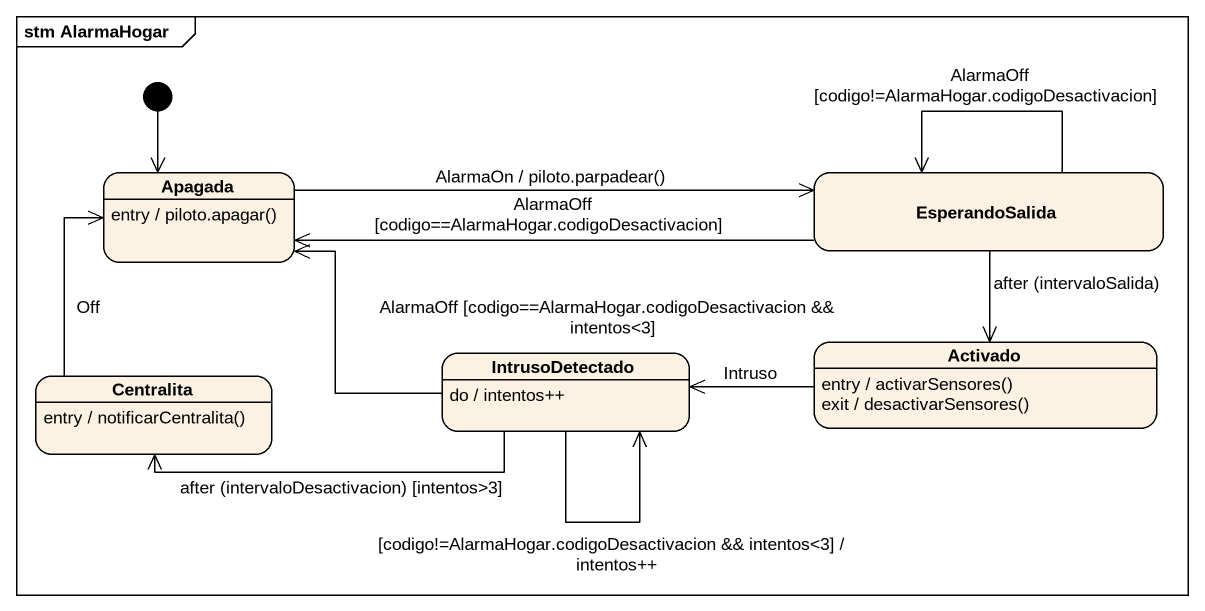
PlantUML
@startuml
mainframe stm AlarmaHogar
hide empty description
state Apagada
Apagada : entry / piloto.apagar()
state EsperandoSalida
state Centralita
Centralita : entry / notificarCentralita()
state IntrusoDetectado
IntrusoDetectado : do / intentos++
state Activado
Activado : entry / activarSensores()
Activado : exit / desactivarSensores()
[*] --> Apagada
Apagada -right-> EsperandoSalida : AlarmaOn / piloto.parpadear()
EsperandoSalida -left-> Apagada : AlarmaOff [codigo==AlarmaHogar.codigoDesactivacion]
EsperandoSalida --> EsperandoSalida : AlarmaOff [codigo!=AlarmaHogar.codigoDesactivacion]
EsperandoSalida --> Activado : after (intervaloSalida)
Centralita -up-> Apagada : Off
IntrusoDetectado -left-> Apagada : AlarmaOff [codigo==AlarmaHogar.codigoDesactivacion && intentos<3]
IntrusoDetectado -left-> Centralita : after (intervaloDesactivacion) [intentos>3]
IntrusoDetectado --> IntrusoDetectado : [codigo!=AlarmaHogar.codigoDesactivacion && intentos<3] / intentos++
Activado -left-> IntrusoDetectado : Intruso
@enduml
